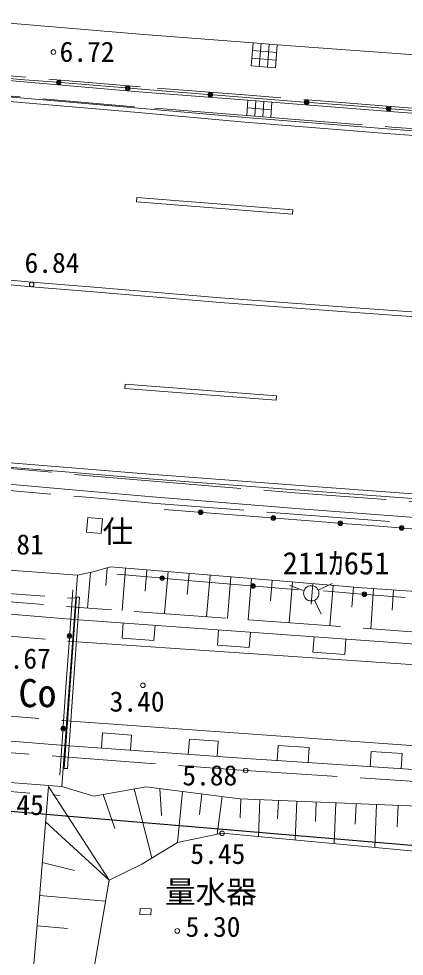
# Model space of a CAD drawing. Units: millimetres, scale not verified. Extents: x -107123 to 114729, y -74161 to 66839.
# Drawn here: x -34941 to -22341, y 2984 to 33572 of the extents above; entities that cross this region are included whole.
import ezdxf
from ezdxf.enums import TextEntityAlignment as Align

# ---------------------------------------------------------------- set-up
doc = ezdxf.new("R2010")
doc.units = ezdxf.units.MM
doc.header["$LTSCALE"] = 500
doc.linetypes.add('DASHED', pattern=[7.5, 6, -1.5])
for name, color, linetype, lineweight in [('1-0_一 般', 7, 'Continuous', 9), ('1-2_躯体', 1, 'Continuous', 30), ('1-8_0', 8, 'Continuous', 13)]:
    doc.layers.add(name, color=color, linetype=linetype, lineweight=lineweight)
doc.styles.add('ＭＳ ゴシック', font='')
doc.styles.get('ＭＳ ゴシック').set_extended_font_data('MS Gothic')

msp = doc.modelspace()

# ---------------------------------------------------------------- linework, layer by layer
at = {"layer": '1-0_一 般'}
for p, q in [((-27016.7, 32761.2), (-27078.3, 32013.2)), ((-26753.2, 32739.5), (-26814.7, 31991.5)), ((-27300.7, 32533.6), (-26510.2, 32468.5)), ((-27321.2, 32284.2), (-26530.7, 32219.2)), ((-35818, 31669.9), (-34756.5, 31583.8)), ((-33695.1, 31497.7), (-34756.5, 31583.8)), ((-33567.7, 31487.4), (-32506.2, 31401.3)), ((-31444.7, 31315.3), (-32506.2, 31401.3)), ((-31317.3, 31304.9), (-30255.9, 31218.9)), ((-28769.7, 31102.5), (-30255.9, 31218.9)), ((-28591.4, 31088.6), (-27105.3, 30972.2)), ((-25619.2, 30855.9), (-27105.3, 30972.2)), ((-26683.9, 30603.5), (-27469.1, 30662.6)), ((-27188.6, 30892.6), (-27226.1, 30393.2)), ((-26926.8, 30872.9), (-26964.4, 30373.5)), ((-25440.8, 30842), (-23954.7, 30725.6)), ((-22910.6, 30645.9), (-23954.7, 30725.6)), ((-22785.3, 30636.3), (-21741.3, 30556.6)), ((-31078.9, 27743.5), (-31090.7, 27594)), ((-31090.7, 27594), (-25989.9, 27191.1)), ((-25978.1, 27340.6), (-31078.9, 27743.5)), ((-25978.1, 27340.6), (-25989.9, 27191.1)), ((-31463.7, 21654.9), (-31475.2, 21505.3)), ((-31475.2, 21505.3), (-26526.3, 21123.7)), ((-26514.7, 21273.2), (-31463.7, 21654.9)), ((-26514.7, 21273.2), (-26526.3, 21123.7)), ((-29065.4, 17472.6), (-30188, 17560.4)), ((-28930.7, 17462), (-27808.1, 17374.2)), ((-26685.6, 17286.4), (-27808.1, 17374.2)), ((-26550.9, 17275.9), (-25428.3, 17188)), ((-24485.2, 17115.9), (-25428.3, 17188)), ((-24372.1, 17107.2), (-23429, 17035)), ((-22486, 16962.9), (-23429, 17035)), ((-22372.8, 16954.2), (-21429.8, 16882)), ((-32046.2, 15661.3), (-32099.1, 15078.3)), ((-31446.2, 15648.7), (-31562.2, 14262.5)), ((-32590.3, 15511.1), (-32692.5, 14344.9)), ((-30336, 15328.3), (-31735.3, 15449.3)), ((-30753.1, 15590.7), (-30811.1, 14897.6)), ((-30060, 15532.8), (-30174.7, 14161.4)), ((-30168, 15313.7), (-28768.7, 15192.7)), ((-29374.3, 15475.4), (-29431.7, 14789.7)), ((-28688.6, 15418.1), (-28802.1, 14061.3)), ((-28010.2, 15361.3), (-28123.4, 14008.6)), ((-27331.8, 15304.6), (-27444.1, 13962.3)), ((-27369.3, 15071.6), (-28768.7, 15192.7)), ((-27201.4, 15057.1), (-25802, 14936.1)), ((-26660.7, 15248.4), (-26716.8, 14577.3)), ((-25989.6, 15192.3), (-26100, 13864.3)), ((-26084.4, 15081.4), (-25614.5, 14910.4)), ((-25325.5, 15137.1), (-25380.8, 14473.1)), ((-24699.9, 15141.8), (-25153, 14930.5)), ((-24661.5, 15081.8), (-24770.9, 13767.4)), ((-24004.3, 15027.2), (-24059, 14369.9)), ((-33056.5, 14702.4), (-33451.3, 9112.3)), ((-33351.5, 9105.2), (-32956.8, 14695.4)), ((-33274.5, 13515.5), (-33175.9, 14941.4)), ((-33056.5, 14702.4), (-32956.8, 14695.4)), ((-23723.6, 14801.9), (-24984.8, 14906.8)), ((-23572.3, 14789.3), (-22311.1, 14684.4)), ((-23346.6, 14978.4), (-23434.3, 13669.9)), ((-22692.4, 14934.6), (-22736.2, 14280.3)), ((-25273.9, 14598.3), (-25062.6, 14145.1)), ((-16978.1, 12798.2), (-33129.5, 13975.7)), ((-33286.3, 13344.4), (-33384.9, 11918.6)), ((-33291.8, 13265.2), (-33182.8, 13256.1)), ((-33182.8, 13256.1), (-16781.4, 12137)), ((-33483.5, 10492.7), (-33384.9, 11918.6)), ((-33374.7, 10667.1), (-33470.9, 10674.9)), ((-18780.6, 9626.4), (-33374.7, 10667.1)), ((-33495.3, 10321.6), (-33593.9, 8895.7)), ((-33451.3, 9112.3), (-33351.5, 9105.2)), ((-31989.9, 5461), (-33965.1, 8519)), ((-33533.9, 8519.6), (-32490.1, 8212)), ((-32184.7, 8265.1), (-31803.8, 7156.8)), ((-30585.8, 6190.7), (-31167.3, 8441.9)), ((-30326.5, 8453.4), (-30273.8, 7574.9)), ((-29752.3, 6690.9), (-29593.6, 8359.4)), ((-28955.1, 8277.5), (-29031.5, 7610.3)), ((-28292.8, 8192.6), (-28450.5, 6962.1)), ((-27712.1, 8118.2), (-21263.4, 7851.5)), ((-27677.2, 8116.7), (-27702.9, 7497)), ((-27057.5, 8091.1), (-27107.4, 6884.1)), ((-26454, 8066.1), (-26479, 7462.7)), ((-25850.5, 8041.2), (-25903, 6772.1)), ((-25216, 8014.9), (-25242.2, 7380.4)), ((-24581.4, 7988.7), (-24636.6, 6654.3)), ((-23914.2, 7961.1), (-23941.8, 7293.9)), ((-23247, 7933.5), (-23305, 6530.4)), ((-22545.4, 7904.5), (-22574.4, 7202.9)), ((-31989.9, 5461), (-34060.6, 7368.4)), ((-21397, 6352.8), (-28294.5, 6994.6)), ((-34170.7, 6041.7), (-33116.7, 5777.2)), ((-34260, 4964.7), (-32100.9, 4785.6)), ((-34343.1, 3970.5), (-33348.8, 3887.3))]:
    msp.add_line(p, q, dxfattribs=at)
at = {"layer": '1-0_一 般', "linetype": 'DASHED'}
for p, q in [((-26702.7, 30353.8), (-22754.4, 30034.2)), ((-17073.9, 29624.7), (-22754.4, 30034.2)), ((-37120.9, 14697), (-33099.9, 14374.6)), ((-37083.7, 14944.1), (-33102.5, 14663.5)), ((-33129.5, 13975.7), (-37154.8, 14298.5)), ((-37069.5, 13580.2), (-33291.8, 13265.2)), ((-37272, 10984.1), (-33470.9, 10674.9)), ((-33434.8, 9856.6), (-37452.4, 10176.7)), ((-37588.1, 9806.8), (-33462.1, 9488.7)), ((-37564.4, 8539.9), (-33586.9, 8232))]:
    msp.add_line(p, q, dxfattribs=at)
for points in [[(-10079.3, 29781.9), (-17004.4, 30280.5), (-22633.8, 30695.9), (-27423.2, 31080.1), (-30969.6, 31353.6), (-37974.1, 31943.8), (-41862.2, 32331), (-47464.9, 32901.6), (-52278, 33413.7)], [(-27505.9, 30414.3), (-31161.1, 30701.7), (-37211.3, 31217.7)], [(-48545, 20174.5), (-44745.9, 19794.2), (-38783, 19219.1), (-36852.2, 19038.9), (-32506, 18653.1), (-30673.2, 18499), (-25926.9, 18101.7), (-20505.9, 17702.7)], [(-48629.6, 19462.5), (-44940, 19094.4), (-38861.3, 18518.6), (-36876.7, 18328.4), (-32590.1, 17948.4), (-30576.4, 17770.9), (-25812.4, 17392.8), (-20455, 16990.2)], [(5919.7, 11726.7), (94.1, 12085.9), (-16950.5, 13197.2), (-33099.9, 14374.6)], [(-33462.1, 9488.7), (-27523.5, 9045.6), (-9244.3, 7858.1)]]:
    msp.add_lwpolyline(points, dxfattribs=at)
at = {"layer": '1-0_一 般'}
for points in [[(-36935.9, 33572.3), (-30848.3, 33061), (-27280.2, 32782.9)], [(-4935.7, 22893.4), (-11772.9, 23284.2), (-18894.1, 23777.7), (-24084.5, 24147.3), (-28351.1, 24463.8), (-32616.8, 24821.4), (-34511.2, 24977.8), (-37430, 25251.8), (-42255, 25719.2), (-47224.4, 26201), (-50947.9, 26603.9), (-54234.6, 26949.9), (-63144.3, 27949.7), (-68360.3, 28601.1), (-72412, 29137.3), (-76329, 29663.8), (-81210.1, 30325.1), (-85951.9, 30968.7), (-91577.4, 31743.4), (-98197.4, 32612), (-101400.8, 33061.9)], [(-26489.7, 32717.9), (-22145.5, 32406), (-16826.1, 32001.3)], [(-37171.9, 31721.1), (-31020.6, 31187), (-27450.3, 30912.3)], [(29260.3, 27228.5), (23850.9, 27459.8), (20000.3, 27624.5), (9857.9, 28060.7), (6694.4, 28202.2), (2454.5, 28379.1), (-1424.7, 28579), (-7787.1, 28914.5), (-10007.9, 29065.3), (-17087.8, 29550.1), (-22773.4, 29964.8), (-27543, 30349.4), (-31145.8, 30669), (-38036.5, 31261.5)], [(-38049.9, 31112.1), (-31158.8, 30519.5), (-27555.6, 30200), (-22784.9, 29815.2), (-17098.4, 29400.5), (-10018.1, 28915.6), (-7796.1, 28764.7), (-1432.5, 28429.2), (2447.5, 28229.2), (6687.9, 28052.3), (9851.3, 27910.8), (19993.8, 27474.6), (23844.5, 27309.9), (23845.1, 27309.9)], [(-26665.1, 30853.2), (-22670.8, 30535.9), (-17037.7, 30115.9)], [(26398.8, 14146.2), (17857, 14924.7), (11749.3, 15500.3), (6492.5, 15955.5), (-3495.9, 16737.8), (-7583.4, 17036.7), (-15087.7, 17572.7), (-19704.3, 17899.4), (-25895.7, 18349.1), (-30667.5, 18707.9), (-36830.9, 19216.7), (-38787.1, 19375.4), (-44781.8, 19960.2), (-48571.7, 20350), (-52700.7, 20790.9), (-56875, 21253.5), (-61389.6, 21757.1), (-64744.4, 22168.5), (-70946, 23007.2), (-76914.2, 23810.9), (-79933.4, 24210.7), (-84985.8, 24909.9), (-92655.6, 25964.7), (-102565.4, 27332.6)], [(-102585.9, 27184), (-92676, 25816.1), (-85006.3, 24761.3), (-79953.5, 24062.1), (-76934.1, 23662.2), (-70966.1, 22858.6), (-64763.5, 22019.7), (-61407, 21608.1), (-56891.6, 21104.4), (-52716.9, 20641.7), (-48587.3, 20200.8), (-44796.8, 19810.9), (-38800.4, 19226), (-36843.2, 19067.2), (-30679.3, 18558.3), (-25906.8, 18199.5), (-19715.1, 17749.8), (-15098.3, 17423), (-7594.2, 16887.1), (-3507.2, 16588.2), (6480.1, 15806), (11735.8, 15350.9), (17843.1, 14775.3), (26385.1, 13996.8)], [(-37444.2, 25102.4), (-34524.3, 24828.4), (-32629.2, 24671.9), (-28362.9, 24314.2), (-24095.4, 23997.7), (-18904.6, 23628.1), (-11782.4, 23134.5), (-4946.3, 22743.7), (-140, 22335), (4948.5, 21933.4), (11540.5, 21382.6), (15728.9, 21028.7), (19912.5, 20667), (23509.7, 20364.6), (28841.2, 19991.8)], [(-20542.8, 17193.4), (-25888.5, 17596), (-30574.1, 17970.2), (-32572.6, 18151.6), (-36863.9, 18530.2), (-38848.8, 18711), (-44786.7, 19296.2), (-48717.9, 19678.8)], [(-23714.2, 15003), (-26030, 15195.7), (-31944.5, 15690.4), (-32506.3, 15529.9), (-33022.9, 15414.6)], [(4686.9, 13021.8), (-1818.4, 13542.1), (-7613.2, 13927.3), (-13081.6, 14270.3), (-19073.7, 14692.1), (-23714.2, 15003)], [(-31525.3, 13858.8), (-31561.7, 13360.1), (-30522.6, 13284.3), (-30486.2, 13783)], [(-28408.1, 13631.5), (-28444.4, 13132.8), (-27405.3, 13057.1), (-27369, 13555.7)], [(-25290.8, 13404.2), (-25327.2, 12905.6), (-24288.1, 12829.8), (-24251.7, 13328.5)], [(-31292.3, 9702.9), (-31256.6, 10201.6), (-32202.7, 10269.5), (-32238.5, 9770.8)], [(-9266.9, 8234.6), (-27507.6, 9431.4), (-33434.8, 9856.6)], [(-28453.8, 9499.3), (-28418, 9998), (-29364.2, 10065.9), (-29400, 9567.2)], [(-25480.9, 9298.4), (-25448.1, 9797.4), (-26461.5, 9863.9), (-26494.2, 9364.9)], [(-22440.7, 9099), (-22408, 9597.9), (-23421.4, 9664.4), (-23454.1, 9165.5)], [(-33965.1, 8519), (-34275.9, 4773.4), (-34617.5, 688.9), (-35020.3, -4791.8), (-35374.2, -4904.6), (-37832.9, -4777), (-37705.3, -1625.6), (-37432.9, 3122.6), (-37121.1, 8768.5)], [(-27712.1, 8118.2), (-30772.5, 8510.5), (-32490.1, 8212)], [(-34888, -2992.1), (-33734, -1766.3), (-32786.3, 787.6), (-32176.5, 4325.4), (-31989.9, 5461), (-30917.8, 5991.3), (-29752.3, 6690.9), (-28294.5, 6994.6)]]:
    msp.add_lwpolyline(points, dxfattribs=at)
for points in [[(-27280.2, 32782.9), (-27341.8, 32034.9), (-26551.2, 31969.8), (-26489.7, 32717.9)], [(-26665.1, 30853.2), (-27450.3, 30912.3), (-27487.8, 30412.9), (-26702.7, 30353.8)], [(-32199.5, 17250.2), (-32676.8, 17301), (-32727.6, 16823.7), (-32250.3, 16772.9)], [(-37505.8, 8825.5), (-33533.9, 8519.6), (-33022.9, 15414.6), (-37027.7, 15705.9)], [(-30985, 4345), (-30625.3, 4330.1), (-30617, 4529.9), (-30976.7, 4544.8)]]:
    msp.add_lwpolyline(points, close=True, dxfattribs=at)
for centre, radius in [((-33631.4, 31492.6), 75), ((-33631.4, 31492.6), 49.5), ((-33631.4, 31492.6), 24.5), ((-31381, 31310.1), 75), ((-31381, 31310.1), 49.5), ((-31381, 31310.1), 24.5), ((-28680.6, 31095.6), 75), ((-28680.6, 31095.6), 49.5), ((-28680.6, 31095.6), 24.5), ((-25530, 30848.9), 75), ((-25530, 30848.9), 49.5), ((-25530, 30848.9), 24.5), ((-22848, 30641.1), 75), ((-22848, 30641.1), 49.5), ((-22848, 30641.1), 24.5), ((-28998, 17467.3), 75), ((-28998, 17467.3), 49.5), ((-28998, 17467.3), 24.5), ((-26618.2, 17281.1), 75), ((-26618.2, 17281.1), 49.5), ((-26618.2, 17281.1), 24.5), ((-24428.7, 17111.5), 75), ((-24428.7, 17111.5), 49.5), ((-24428.7, 17111.5), 24.5), ((-22429.4, 16958.5), 75), ((-22429.4, 16958.5), 49.5), ((-22429.4, 16958.5), 24.5), ((-30252, 15321), 75), ((-30252, 15321), 49.5), ((-30252, 15321), 24.5), ((-27285.4, 15064.4), 75), ((-27285.4, 15064.4), 49.5), ((-27285.4, 15064.4), 24.5), ((-25379.6, 14824.9), 250), ((-23647.9, 14795.6), 75), ((-23647.9, 14795.6), 49.5), ((-23647.9, 14795.6), 24.5), ((-33280.4, 13430), 75), ((-33280.4, 13430), 49.5), ((-33280.4, 13430), 24.5), ((-33489.4, 10407.2), 75), ((-33489.4, 10407.2), 49.5), ((-33489.4, 10407.2), 24.5)]:
    msp.add_circle(centre, radius, dxfattribs=at)
at = {"layer": '1-2_躯体'}
msp.add_lwpolyline([(6088.7, -40899), (8073.6, 4038.8), (-62829.6, 10042.1), (-75424.2, 11611.3), (-87178.9, 13362.3), (-92161.9, 15319.6), (-94091.9, 16256.2), (-94192.9, 5468), (-94275.8, -21622.7), (-103132.8, -39969.1)], close=True, dxfattribs=at)
at = {"layer": '1-8_0'}
for centre in [(-33807.9, 32484.5), (-34517.7, 24903.1), (-30882.8, 11824.1), (-27523.5, 9045.6), (-28294.5, 6994.6), (-29758.9, 3810.4)]:
    msp.add_circle(centre, 75, dxfattribs=at)

# ---------------------------------------------------------------- texts
at = {"layer": '1-0_一 般', "style": 'ＭＳ ゴシック'}
for s, height, p in [('仕', 733.1, (-32200.3, 16256.9)), ('211ｶ651', 733.1, (-26316, 15221.5)), ('Co', 916.4, (-34950, 10835.6)), ('量水器', 733.1, (-30162.2, 4499.1))]:
    msp.add_text(s, height=height, dxfattribs=at).set_placement(p, align=Align.BOTTOM_LEFT)
at = {"layer": '1-8_0', "color": 7, "style": 'ＭＳ ゴシック'}
for s, p in [('6.72', (-33605.1, 31968.4)), ('6.84', (-34749.6, 25082.7)), ('6.81', (-35916.9, 15894.5)), ('6.67', (-35687.3, 12169.8)), ('3.40', (-31969.9, 10767.5)), ('5.88', (-29593.6, 8359.4)), ('6.45', (-35917.1, 7393.9)), ('5.45', (-29331, 5797.8)), ('5.30', (-29490.3, 3419.8))]:
    msp.add_text(s, height=659.8, dxfattribs=at).set_placement(p, align=Align.BOTTOM_LEFT)

doc.saveas('drawing.dxf')
